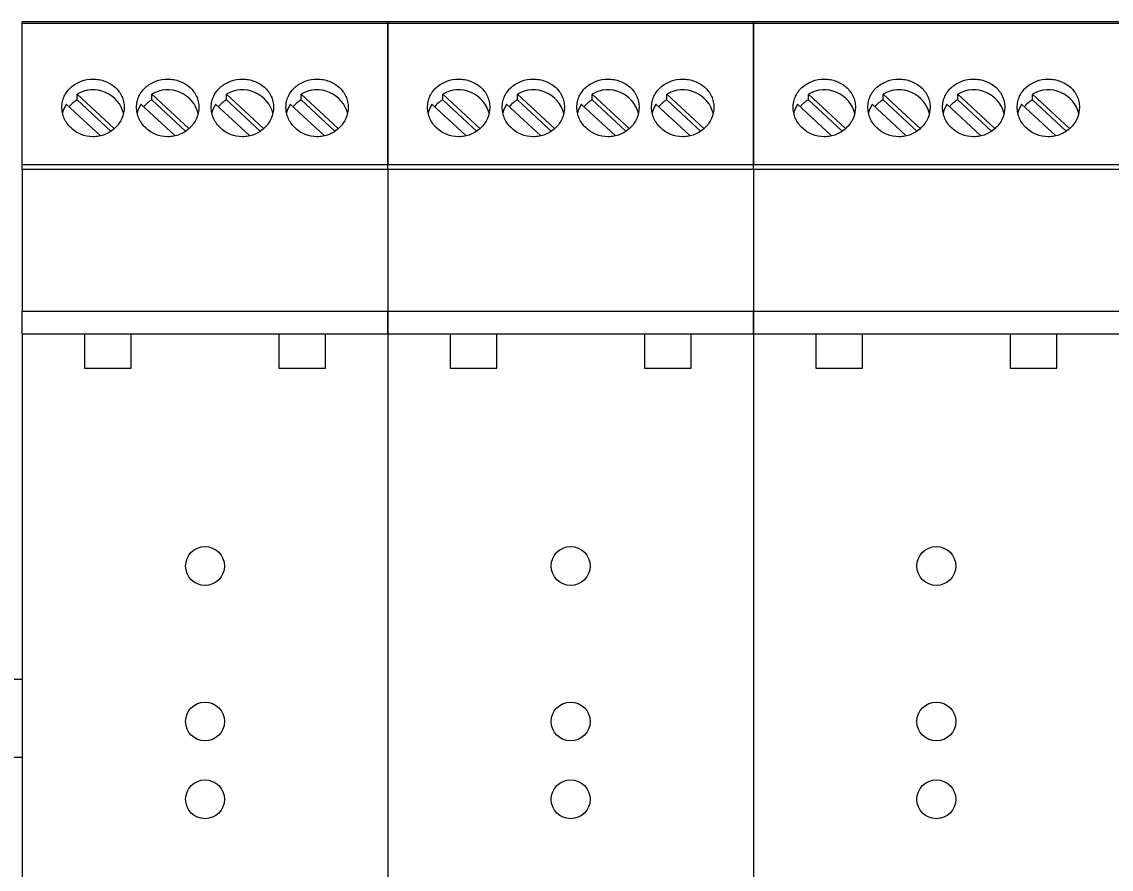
# Model space of a CAD drawing. Header units: millimetres. Extents: x 1359 to 3577, y 1336 to 3557.
# Drawn here: x 3083.8 to 3153.8, y 2989.3 to 3043.8 of the extents above; entities that cross this region are included whole.
import ezdxf

# ---------------------------------------------------------------- set-up
doc = ezdxf.new("R2010")
doc.units = ezdxf.units.MM
doc.layers.add('000-PI-Oprema', color=30, linetype='Continuous', lineweight=5)
doc.layers.add('002-PI-Kabelska kanalica', color=150, linetype='Continuous')

msp = doc.modelspace()

# ---------------------------------------------------------------- linework, layer by layer
at = {"layer": '000-PI-Oprema', "color": 0, "linetype": 'ByBlock', "lineweight": 0}
for p, q in [((3107.345, 3043.843), (3083.845, 3043.843)), ((3083.845, 3043.744), (3083.845, 3043.843)), ((3107.345, 3043.843), (3107.345, 3043.744)), ((3130.845, 3043.843), (3107.345, 3043.843)), ((3107.345, 3043.744), (3107.345, 3043.843)), ((3130.845, 3043.843), (3130.845, 3043.744)), ((3154.345, 3043.843), (3130.845, 3043.843)), ((3130.845, 3043.744), (3130.845, 3043.843)), ((3083.845, 3034.643), (3083.845, 3043.744)), ((3083.845, 3043.744), (3107.345, 3043.744)), ((3107.345, 3043.744), (3107.345, 3034.643)), ((3107.345, 3034.643), (3107.345, 3043.744)), ((3107.345, 3043.744), (3130.845, 3043.744)), ((3130.845, 3043.744), (3130.845, 3034.643)), ((3130.845, 3034.643), (3130.845, 3043.744)), ((3130.845, 3043.744), (3154.345, 3043.744)), ((3087.379, 3038.817), (3087.379, 3039.192)), ((3089.755, 3036.989), (3087.379, 3039.192)), ((3092.179, 3038.817), (3092.179, 3039.192)), ((3094.555, 3036.989), (3092.179, 3039.192)), ((3096.979, 3038.817), (3096.979, 3039.192)), ((3099.355, 3036.989), (3096.979, 3039.192)), ((3101.779, 3038.817), (3101.779, 3039.192)), ((3104.155, 3036.989), (3101.779, 3039.192)), ((3110.879, 3038.817), (3110.879, 3039.192)), ((3113.255, 3036.989), (3110.879, 3039.192)), ((3115.679, 3038.817), (3115.679, 3039.192)), ((3118.055, 3036.989), (3115.679, 3039.192)), ((3120.479, 3038.817), (3120.479, 3039.192)), ((3122.855, 3036.989), (3120.479, 3039.192)), ((3125.279, 3038.817), (3125.279, 3039.192)), ((3127.655, 3036.989), (3125.279, 3039.192)), ((3134.379, 3038.817), (3134.379, 3039.192)), ((3136.755, 3036.989), (3134.379, 3039.192)), ((3139.179, 3038.817), (3139.179, 3039.192)), ((3141.555, 3036.989), (3139.179, 3039.192)), ((3143.979, 3038.817), (3143.979, 3039.192)), ((3146.355, 3036.989), (3143.979, 3039.192)), ((3148.779, 3038.817), (3148.779, 3039.192)), ((3151.155, 3036.989), (3148.779, 3039.192)), ((3086.672, 3038.536), (3088.845, 3036.522)), ((3089.54, 3036.814), (3087.379, 3038.817)), ((3091.472, 3038.536), (3093.645, 3036.522)), ((3094.34, 3036.814), (3092.179, 3038.817)), ((3096.272, 3038.536), (3098.445, 3036.522)), ((3099.14, 3036.814), (3096.979, 3038.817)), ((3101.072, 3038.536), (3103.245, 3036.522)), ((3103.94, 3036.814), (3101.779, 3038.817)), ((3110.172, 3038.536), (3112.345, 3036.522)), ((3113.04, 3036.814), (3110.879, 3038.817)), ((3114.972, 3038.536), (3117.145, 3036.522)), ((3117.84, 3036.814), (3115.679, 3038.817)), ((3119.772, 3038.536), (3121.945, 3036.522)), ((3122.64, 3036.814), (3120.479, 3038.817)), ((3124.572, 3038.536), (3126.745, 3036.522)), ((3127.44, 3036.814), (3125.279, 3038.817)), ((3133.672, 3038.536), (3135.845, 3036.522)), ((3136.54, 3036.814), (3134.379, 3038.817)), ((3138.472, 3038.536), (3140.645, 3036.522)), ((3141.34, 3036.814), (3139.179, 3038.817)), ((3143.272, 3038.536), (3145.445, 3036.522)), ((3146.14, 3036.814), (3143.979, 3038.817)), ((3148.072, 3038.536), (3150.245, 3036.522)), ((3150.94, 3036.814), (3148.779, 3038.817)), ((3107.345, 3034.643), (3083.845, 3034.643)), ((3083.845, 3034.343), (3083.845, 3034.643)), ((3107.345, 3034.343), (3083.845, 3034.343)), ((3083.845, 3034.343), (3083.845, 3025.237)), ((3107.345, 3034.343), (3107.345, 3034.643)), ((3130.845, 3034.643), (3107.345, 3034.643)), ((3107.345, 3034.343), (3107.345, 3034.643)), ((3107.345, 3034.343), (3107.345, 3025.237)), ((3130.845, 3034.343), (3107.345, 3034.343)), ((3107.345, 3034.343), (3107.345, 3025.237)), ((3130.845, 3034.343), (3130.845, 3034.643)), ((3154.345, 3034.643), (3130.845, 3034.643)), ((3130.845, 3034.343), (3130.845, 3034.643)), ((3130.845, 3034.343), (3130.845, 3025.237)), ((3154.345, 3034.343), (3130.845, 3034.343)), ((3130.845, 3034.343), (3130.845, 3025.237)), ((3083.845, 3025.237), (3107.345, 3025.237)), ((3083.845, 3023.769), (3083.845, 3025.237)), ((3107.345, 3025.237), (3107.345, 3023.769)), ((3107.345, 3025.237), (3130.845, 3025.237)), ((3107.345, 3023.769), (3107.345, 3025.237)), ((3130.845, 3025.237), (3130.845, 3023.769)), ((3130.845, 3025.237), (3154.345, 3025.237)), ((3130.845, 3023.769), (3130.845, 3025.237)), ((3083.845, 3023.769), (3083.845, 2944.343)), ((3083.845, 3023.769), (3087.845, 3023.769)), ((3087.845, 3023.769), (3087.845, 3021.569)), ((3087.845, 3023.769), (3090.845, 3023.769)), ((3090.845, 3021.569), (3090.845, 3023.769)), ((3090.845, 3023.769), (3100.345, 3023.769)), ((3100.345, 3023.769), (3100.345, 3021.569)), ((3100.345, 3023.769), (3103.345, 3023.769)), ((3103.345, 3021.569), (3103.345, 3023.769)), ((3103.345, 3023.769), (3107.345, 3023.769)), ((3107.345, 3023.769), (3107.345, 2944.343)), ((3107.345, 3023.769), (3107.345, 2944.343)), ((3107.345, 3023.769), (3111.345, 3023.769)), ((3111.345, 3023.769), (3111.345, 3021.569)), ((3111.345, 3023.769), (3114.345, 3023.769)), ((3114.345, 3021.569), (3114.345, 3023.769)), ((3114.345, 3023.769), (3123.845, 3023.769)), ((3123.845, 3023.769), (3123.845, 3021.569)), ((3123.845, 3023.769), (3126.845, 3023.769)), ((3126.845, 3021.569), (3126.845, 3023.769)), ((3126.845, 3023.769), (3130.845, 3023.769)), ((3130.845, 3023.769), (3130.845, 2944.343)), ((3130.845, 3023.769), (3130.845, 2944.343)), ((3130.845, 3023.769), (3134.845, 3023.769)), ((3134.845, 3023.769), (3134.845, 3021.569)), ((3134.845, 3023.769), (3137.845, 3023.769)), ((3137.845, 3021.569), (3137.845, 3023.769)), ((3137.845, 3023.769), (3147.345, 3023.769)), ((3147.345, 3023.769), (3147.345, 3021.569)), ((3147.345, 3023.769), (3150.345, 3023.769)), ((3150.345, 3021.569), (3150.345, 3023.769)), ((3150.345, 3023.769), (3154.345, 3023.769)), ((3087.845, 3021.569), (3090.845, 3021.569)), ((3100.345, 3021.569), (3103.345, 3021.569)), ((3111.345, 3021.569), (3114.345, 3021.569)), ((3123.845, 3021.569), (3126.845, 3021.569)), ((3134.845, 3021.569), (3137.845, 3021.569)), ((3147.345, 3021.569), (3150.345, 3021.569))]:
    msp.add_line(p, q, dxfattribs=at)
at = {"layer": '000-PI-Oprema', "color": 0, "linetype": 'ByBlock', "lineweight": 0, "flags": 128}
for points in [[(3086.672, 3038.536), (3086.48, 3038.13), (3086.439, 3037.979)], [(3091.472, 3038.536), (3091.28, 3038.13), (3091.239, 3037.979)], [(3096.272, 3038.536), (3096.08, 3038.13), (3096.039, 3037.979)], [(3101.072, 3038.536), (3100.88, 3038.13), (3100.839, 3037.979)], [(3110.172, 3038.536), (3109.98, 3038.13), (3109.939, 3037.979)], [(3114.972, 3038.536), (3114.78, 3038.13), (3114.739, 3037.979)], [(3119.772, 3038.536), (3119.58, 3038.13), (3119.539, 3037.979)], [(3124.572, 3038.536), (3124.38, 3038.13), (3124.339, 3037.979)], [(3133.672, 3038.536), (3133.48, 3038.13), (3133.439, 3037.979)], [(3138.472, 3038.536), (3138.28, 3038.13), (3138.239, 3037.979)], [(3143.272, 3038.536), (3143.08, 3038.13), (3143.039, 3037.979)], [(3148.072, 3038.536), (3147.88, 3038.13), (3147.839, 3037.979)]]:
    msp.add_lwpolyline(points, dxfattribs=at)
at = {"layer": '000-PI-Oprema', "color": 0, "linetype": 'ByBlock', "lineweight": 0, "ltscale": 0.25}
for centre in [(3095.595, 3008.843), (3119.095, 3008.843), (3142.595, 3008.843), (3095.595, 2998.843), (3119.095, 2998.843), (3142.595, 2998.843), (3095.595, 2993.843), (3119.095, 2993.843), (3142.595, 2993.843)]:
    msp.add_circle(centre, 1.25, dxfattribs=at)
at = {"layer": '000-PI-Oprema', "color": 0, "linetype": 'ByBlock', "lineweight": 0}
for centre, radius, start, end in [((3088.398, 3037.444), 2.023, 13.40006, 120.22754), ((3093.198, 3037.444), 2.023, 13.40006, 120.22754), ((3097.998, 3037.444), 2.023, 13.40006, 120.22754), ((3102.798, 3037.444), 2.023, 13.40006, 120.22754), ((3111.898, 3037.444), 2.023, 13.40006, 120.22754), ((3116.698, 3037.444), 2.023, 13.40006, 120.22754), ((3121.498, 3037.444), 2.023, 13.40006, 120.22754), ((3126.298, 3037.444), 2.023, 13.40006, 120.22754), ((3135.398, 3037.444), 2.023, 13.40006, 120.22754), ((3140.198, 3037.444), 2.023, 13.40006, 120.22754), ((3144.998, 3037.444), 2.023, 13.40006, 120.22754), ((3149.798, 3037.444), 2.023, 13.40006, 120.22754), ((3088.317, 3037.092), 1.964, 118.52592, 138.89397), ((3093.117, 3037.092), 1.964, 118.52592, 138.89397), ((3097.917, 3037.092), 1.964, 118.52592, 138.89397), ((3102.717, 3037.092), 1.964, 118.52592, 138.89397), ((3111.817, 3037.092), 1.964, 118.52592, 138.89397), ((3116.617, 3037.092), 1.964, 118.52592, 138.89397), ((3121.417, 3037.092), 1.964, 118.52592, 138.89397), ((3126.217, 3037.092), 1.964, 118.52592, 138.89397), ((3135.317, 3037.092), 1.964, 118.52592, 138.89397), ((3140.117, 3037.092), 1.964, 118.52592, 138.89397), ((3144.917, 3037.092), 1.964, 118.52592, 138.89397), ((3149.717, 3037.092), 1.964, 118.52592, 138.89397)]:
    msp.add_arc(centre, radius, start, end, dxfattribs=at)
for points in [[(3088.395, 3036.448), (3088.527, 3036.448), (3088.657, 3036.461), (3088.913, 3036.51), (3089.04, 3036.547), (3089.282, 3036.644), (3089.397, 3036.703), (3089.615, 3036.843), (3089.717, 3036.924), (3089.994, 3037.188), (3090.143, 3037.4), (3090.342, 3037.854), (3090.395, 3038.1), (3090.395, 3038.463), (3090.382, 3038.586), (3090.331, 3038.822), (3090.293, 3038.936), (3090.193, 3039.157), (3090.131, 3039.263), (3089.986, 3039.459), (3089.903, 3039.55), (3089.717, 3039.718), (3089.616, 3039.792), (3089.399, 3039.921), (3089.282, 3039.977), (3089.04, 3040.066), (3088.916, 3040.1), (3088.659, 3040.145), (3088.526, 3040.157), (3088.135, 3040.157), (3087.871, 3040.111), (3087.39, 3039.934), (3087.167, 3039.801), (3086.89, 3039.553), (3086.806, 3039.46), (3086.66, 3039.264), (3086.599, 3039.16), (3086.498, 3038.939), (3086.459, 3038.823), (3086.408, 3038.588), (3086.395, 3038.468), (3086.395, 3038.223), (3086.408, 3038.101), (3086.459, 3037.862), (3086.497, 3037.743), (3086.597, 3037.514), (3086.658, 3037.406), (3086.803, 3037.199), (3086.888, 3037.101), (3087.164, 3036.836), (3087.387, 3036.693), (3087.868, 3036.5), (3088.131, 3036.448), (3088.395, 3036.448)], [(3093.195, 3036.448), (3093.327, 3036.448), (3093.457, 3036.461), (3093.713, 3036.51), (3093.84, 3036.547), (3094.082, 3036.644), (3094.197, 3036.703), (3094.415, 3036.843), (3094.517, 3036.924), (3094.794, 3037.188), (3094.943, 3037.4), (3095.142, 3037.854), (3095.195, 3038.1), (3095.195, 3038.463), (3095.182, 3038.586), (3095.131, 3038.822), (3095.093, 3038.936), (3094.993, 3039.157), (3094.931, 3039.263), (3094.786, 3039.459), (3094.703, 3039.55), (3094.517, 3039.718), (3094.416, 3039.792), (3094.199, 3039.921), (3094.082, 3039.977), (3093.84, 3040.066), (3093.716, 3040.1), (3093.459, 3040.145), (3093.326, 3040.157), (3092.935, 3040.157), (3092.671, 3040.111), (3092.19, 3039.934), (3091.967, 3039.801), (3091.69, 3039.553), (3091.606, 3039.46), (3091.46, 3039.264), (3091.399, 3039.16), (3091.298, 3038.939), (3091.259, 3038.823), (3091.208, 3038.588), (3091.195, 3038.468), (3091.195, 3038.223), (3091.208, 3038.101), (3091.259, 3037.862), (3091.297, 3037.743), (3091.397, 3037.514), (3091.458, 3037.406), (3091.603, 3037.199), (3091.688, 3037.101), (3091.964, 3036.836), (3092.187, 3036.693), (3092.668, 3036.5), (3092.931, 3036.448), (3093.195, 3036.448)], [(3097.995, 3036.448), (3098.127, 3036.448), (3098.257, 3036.461), (3098.513, 3036.51), (3098.64, 3036.547), (3098.882, 3036.644), (3098.997, 3036.703), (3099.215, 3036.843), (3099.317, 3036.924), (3099.594, 3037.188), (3099.743, 3037.4), (3099.942, 3037.854), (3099.995, 3038.1), (3099.995, 3038.463), (3099.982, 3038.586), (3099.931, 3038.822), (3099.893, 3038.936), (3099.793, 3039.157), (3099.731, 3039.263), (3099.586, 3039.459), (3099.503, 3039.55), (3099.317, 3039.718), (3099.216, 3039.792), (3098.999, 3039.921), (3098.882, 3039.977), (3098.64, 3040.066), (3098.516, 3040.1), (3098.259, 3040.145), (3098.126, 3040.157), (3097.735, 3040.157), (3097.471, 3040.111), (3096.99, 3039.934), (3096.767, 3039.801), (3096.49, 3039.553), (3096.406, 3039.46), (3096.26, 3039.264), (3096.199, 3039.16), (3096.098, 3038.939), (3096.059, 3038.823), (3096.008, 3038.588), (3095.995, 3038.468), (3095.995, 3038.223), (3096.008, 3038.101), (3096.059, 3037.862), (3096.097, 3037.743), (3096.197, 3037.514), (3096.258, 3037.406), (3096.403, 3037.199), (3096.488, 3037.101), (3096.764, 3036.836), (3096.987, 3036.693), (3097.468, 3036.5), (3097.731, 3036.448), (3097.995, 3036.448)], [(3102.795, 3036.448), (3102.927, 3036.448), (3103.057, 3036.461), (3103.313, 3036.51), (3103.44, 3036.547), (3103.682, 3036.644), (3103.797, 3036.703), (3104.015, 3036.843), (3104.117, 3036.924), (3104.394, 3037.188), (3104.543, 3037.4), (3104.742, 3037.854), (3104.795, 3038.1), (3104.795, 3038.463), (3104.782, 3038.586), (3104.731, 3038.822), (3104.693, 3038.936), (3104.593, 3039.157), (3104.531, 3039.263), (3104.386, 3039.459), (3104.303, 3039.55), (3104.117, 3039.718), (3104.016, 3039.792), (3103.799, 3039.921), (3103.682, 3039.977), (3103.44, 3040.066), (3103.316, 3040.1), (3103.059, 3040.145), (3102.926, 3040.157), (3102.535, 3040.157), (3102.271, 3040.111), (3101.79, 3039.934), (3101.567, 3039.801), (3101.29, 3039.553), (3101.206, 3039.46), (3101.06, 3039.264), (3100.999, 3039.16), (3100.898, 3038.939), (3100.859, 3038.823), (3100.808, 3038.588), (3100.795, 3038.468), (3100.795, 3038.223), (3100.808, 3038.101), (3100.859, 3037.862), (3100.897, 3037.743), (3100.997, 3037.514), (3101.058, 3037.406), (3101.203, 3037.199), (3101.288, 3037.101), (3101.564, 3036.836), (3101.787, 3036.693), (3102.268, 3036.5), (3102.531, 3036.448), (3102.795, 3036.448)], [(3111.895, 3036.448), (3112.027, 3036.448), (3112.157, 3036.461), (3112.413, 3036.51), (3112.54, 3036.547), (3112.782, 3036.644), (3112.897, 3036.703), (3113.115, 3036.843), (3113.217, 3036.924), (3113.494, 3037.188), (3113.643, 3037.4), (3113.842, 3037.854), (3113.895, 3038.1), (3113.895, 3038.463), (3113.882, 3038.586), (3113.831, 3038.822), (3113.793, 3038.936), (3113.693, 3039.157), (3113.631, 3039.263), (3113.486, 3039.459), (3113.403, 3039.55), (3113.217, 3039.718), (3113.116, 3039.792), (3112.899, 3039.921), (3112.782, 3039.977), (3112.54, 3040.066), (3112.416, 3040.1), (3112.159, 3040.145), (3112.026, 3040.157), (3111.635, 3040.157), (3111.371, 3040.111), (3110.89, 3039.934), (3110.667, 3039.801), (3110.39, 3039.553), (3110.306, 3039.46), (3110.16, 3039.264), (3110.099, 3039.16), (3109.998, 3038.939), (3109.959, 3038.823), (3109.908, 3038.588), (3109.895, 3038.468), (3109.895, 3038.223), (3109.908, 3038.101), (3109.959, 3037.862), (3109.997, 3037.743), (3110.097, 3037.514), (3110.158, 3037.406), (3110.303, 3037.199), (3110.388, 3037.101), (3110.664, 3036.836), (3110.887, 3036.693), (3111.368, 3036.5), (3111.631, 3036.448), (3111.895, 3036.448)], [(3116.695, 3036.448), (3116.827, 3036.448), (3116.957, 3036.461), (3117.213, 3036.51), (3117.34, 3036.547), (3117.582, 3036.644), (3117.697, 3036.703), (3117.915, 3036.843), (3118.017, 3036.924), (3118.294, 3037.188), (3118.443, 3037.4), (3118.642, 3037.854), (3118.695, 3038.1), (3118.695, 3038.463), (3118.682, 3038.586), (3118.631, 3038.822), (3118.593, 3038.936), (3118.493, 3039.157), (3118.431, 3039.263), (3118.286, 3039.459), (3118.203, 3039.55), (3118.017, 3039.718), (3117.916, 3039.792), (3117.699, 3039.921), (3117.582, 3039.977), (3117.34, 3040.066), (3117.216, 3040.1), (3116.959, 3040.145), (3116.826, 3040.157), (3116.435, 3040.157), (3116.171, 3040.111), (3115.69, 3039.934), (3115.467, 3039.801), (3115.19, 3039.553), (3115.106, 3039.46), (3114.96, 3039.264), (3114.899, 3039.16), (3114.798, 3038.939), (3114.759, 3038.823), (3114.708, 3038.588), (3114.695, 3038.468), (3114.695, 3038.223), (3114.708, 3038.101), (3114.759, 3037.862), (3114.797, 3037.743), (3114.897, 3037.514), (3114.958, 3037.406), (3115.103, 3037.199), (3115.188, 3037.101), (3115.464, 3036.836), (3115.687, 3036.693), (3116.168, 3036.5), (3116.431, 3036.448), (3116.695, 3036.448)], [(3121.495, 3036.448), (3121.627, 3036.448), (3121.757, 3036.461), (3122.013, 3036.51), (3122.14, 3036.547), (3122.382, 3036.644), (3122.497, 3036.703), (3122.715, 3036.843), (3122.817, 3036.924), (3123.094, 3037.188), (3123.243, 3037.4), (3123.442, 3037.854), (3123.495, 3038.1), (3123.495, 3038.463), (3123.482, 3038.586), (3123.431, 3038.822), (3123.393, 3038.936), (3123.293, 3039.157), (3123.231, 3039.263), (3123.086, 3039.459), (3123.003, 3039.55), (3122.817, 3039.718), (3122.716, 3039.792), (3122.499, 3039.921), (3122.382, 3039.977), (3122.14, 3040.066), (3122.016, 3040.1), (3121.759, 3040.145), (3121.626, 3040.157), (3121.235, 3040.157), (3120.971, 3040.111), (3120.49, 3039.934), (3120.267, 3039.801), (3119.99, 3039.553), (3119.906, 3039.46), (3119.76, 3039.264), (3119.699, 3039.16), (3119.598, 3038.939), (3119.559, 3038.823), (3119.508, 3038.588), (3119.495, 3038.468), (3119.495, 3038.223), (3119.508, 3038.101), (3119.559, 3037.862), (3119.597, 3037.743), (3119.697, 3037.514), (3119.758, 3037.406), (3119.903, 3037.199), (3119.988, 3037.101), (3120.264, 3036.836), (3120.487, 3036.693), (3120.968, 3036.5), (3121.231, 3036.448), (3121.495, 3036.448)], [(3126.295, 3036.448), (3126.427, 3036.448), (3126.557, 3036.461), (3126.813, 3036.51), (3126.94, 3036.547), (3127.182, 3036.644), (3127.297, 3036.703), (3127.515, 3036.843), (3127.617, 3036.924), (3127.894, 3037.188), (3128.043, 3037.4), (3128.242, 3037.854), (3128.295, 3038.1), (3128.295, 3038.463), (3128.282, 3038.586), (3128.231, 3038.822), (3128.193, 3038.936), (3128.093, 3039.157), (3128.031, 3039.263), (3127.886, 3039.459), (3127.803, 3039.55), (3127.617, 3039.718), (3127.516, 3039.792), (3127.299, 3039.921), (3127.182, 3039.977), (3126.94, 3040.066), (3126.816, 3040.1), (3126.559, 3040.145), (3126.426, 3040.157), (3126.035, 3040.157), (3125.771, 3040.111), (3125.29, 3039.934), (3125.067, 3039.801), (3124.79, 3039.553), (3124.706, 3039.46), (3124.56, 3039.264), (3124.499, 3039.16), (3124.398, 3038.939), (3124.359, 3038.823), (3124.308, 3038.588), (3124.295, 3038.468), (3124.295, 3038.223), (3124.308, 3038.101), (3124.359, 3037.862), (3124.397, 3037.743), (3124.497, 3037.514), (3124.558, 3037.406), (3124.703, 3037.199), (3124.788, 3037.101), (3125.064, 3036.836), (3125.287, 3036.693), (3125.768, 3036.5), (3126.031, 3036.448), (3126.295, 3036.448)], [(3135.395, 3036.448), (3135.527, 3036.448), (3135.657, 3036.461), (3135.913, 3036.51), (3136.04, 3036.547), (3136.282, 3036.644), (3136.397, 3036.703), (3136.615, 3036.843), (3136.717, 3036.924), (3136.994, 3037.188), (3137.143, 3037.4), (3137.342, 3037.854), (3137.395, 3038.1), (3137.395, 3038.463), (3137.382, 3038.586), (3137.331, 3038.822), (3137.293, 3038.936), (3137.193, 3039.157), (3137.131, 3039.263), (3136.986, 3039.459), (3136.903, 3039.55), (3136.717, 3039.718), (3136.616, 3039.792), (3136.399, 3039.921), (3136.282, 3039.977), (3136.04, 3040.066), (3135.916, 3040.1), (3135.659, 3040.145), (3135.526, 3040.157), (3135.135, 3040.157), (3134.871, 3040.111), (3134.39, 3039.934), (3134.167, 3039.801), (3133.89, 3039.553), (3133.806, 3039.46), (3133.66, 3039.264), (3133.599, 3039.16), (3133.498, 3038.939), (3133.459, 3038.823), (3133.408, 3038.588), (3133.395, 3038.468), (3133.395, 3038.223), (3133.408, 3038.101), (3133.459, 3037.862), (3133.497, 3037.743), (3133.597, 3037.514), (3133.658, 3037.406), (3133.803, 3037.199), (3133.888, 3037.101), (3134.164, 3036.836), (3134.387, 3036.693), (3134.868, 3036.5), (3135.131, 3036.448), (3135.395, 3036.448)], [(3140.195, 3036.448), (3140.327, 3036.448), (3140.457, 3036.461), (3140.713, 3036.51), (3140.84, 3036.547), (3141.082, 3036.644), (3141.197, 3036.703), (3141.415, 3036.843), (3141.517, 3036.924), (3141.794, 3037.188), (3141.943, 3037.4), (3142.142, 3037.854), (3142.195, 3038.1), (3142.195, 3038.463), (3142.182, 3038.586), (3142.131, 3038.822), (3142.093, 3038.936), (3141.993, 3039.157), (3141.931, 3039.263), (3141.786, 3039.459), (3141.703, 3039.55), (3141.517, 3039.718), (3141.416, 3039.792), (3141.199, 3039.921), (3141.082, 3039.977), (3140.84, 3040.066), (3140.716, 3040.1), (3140.459, 3040.145), (3140.326, 3040.157), (3139.935, 3040.157), (3139.671, 3040.111), (3139.19, 3039.934), (3138.967, 3039.801), (3138.69, 3039.553), (3138.606, 3039.46), (3138.46, 3039.264), (3138.399, 3039.16), (3138.298, 3038.939), (3138.259, 3038.823), (3138.208, 3038.588), (3138.195, 3038.468), (3138.195, 3038.223), (3138.208, 3038.101), (3138.259, 3037.862), (3138.297, 3037.743), (3138.397, 3037.514), (3138.458, 3037.406), (3138.603, 3037.199), (3138.688, 3037.101), (3138.964, 3036.836), (3139.187, 3036.693), (3139.668, 3036.5), (3139.931, 3036.448), (3140.195, 3036.448)], [(3144.995, 3036.448), (3145.127, 3036.448), (3145.257, 3036.461), (3145.513, 3036.51), (3145.64, 3036.547), (3145.882, 3036.644), (3145.997, 3036.703), (3146.215, 3036.843), (3146.317, 3036.924), (3146.594, 3037.188), (3146.743, 3037.4), (3146.942, 3037.854), (3146.995, 3038.1), (3146.995, 3038.463), (3146.982, 3038.586), (3146.931, 3038.822), (3146.893, 3038.936), (3146.793, 3039.157), (3146.731, 3039.263), (3146.586, 3039.459), (3146.503, 3039.55), (3146.317, 3039.718), (3146.216, 3039.792), (3145.999, 3039.921), (3145.882, 3039.977), (3145.64, 3040.066), (3145.516, 3040.1), (3145.259, 3040.145), (3145.126, 3040.157), (3144.735, 3040.157), (3144.471, 3040.111), (3143.99, 3039.934), (3143.767, 3039.801), (3143.49, 3039.553), (3143.406, 3039.46), (3143.26, 3039.264), (3143.199, 3039.16), (3143.098, 3038.939), (3143.059, 3038.823), (3143.008, 3038.588), (3142.995, 3038.468), (3142.995, 3038.223), (3143.008, 3038.101), (3143.059, 3037.862), (3143.097, 3037.743), (3143.197, 3037.514), (3143.258, 3037.406), (3143.403, 3037.199), (3143.488, 3037.101), (3143.764, 3036.836), (3143.987, 3036.693), (3144.468, 3036.5), (3144.731, 3036.448), (3144.995, 3036.448)], [(3149.795, 3036.448), (3149.927, 3036.448), (3150.057, 3036.461), (3150.313, 3036.51), (3150.44, 3036.547), (3150.682, 3036.644), (3150.797, 3036.703), (3151.015, 3036.843), (3151.117, 3036.924), (3151.394, 3037.188), (3151.543, 3037.4), (3151.742, 3037.854), (3151.795, 3038.1), (3151.795, 3038.463), (3151.782, 3038.586), (3151.731, 3038.822), (3151.693, 3038.936), (3151.593, 3039.157), (3151.531, 3039.263), (3151.386, 3039.459), (3151.303, 3039.55), (3151.117, 3039.718), (3151.016, 3039.792), (3150.799, 3039.921), (3150.682, 3039.977), (3150.44, 3040.066), (3150.316, 3040.1), (3150.059, 3040.145), (3149.926, 3040.157), (3149.535, 3040.157), (3149.271, 3040.111), (3148.79, 3039.934), (3148.567, 3039.801), (3148.29, 3039.553), (3148.206, 3039.46), (3148.06, 3039.264), (3147.999, 3039.16), (3147.898, 3038.939), (3147.859, 3038.823), (3147.808, 3038.588), (3147.795, 3038.468), (3147.795, 3038.223), (3147.808, 3038.101), (3147.859, 3037.862), (3147.897, 3037.743), (3147.997, 3037.514), (3148.058, 3037.406), (3148.203, 3037.199), (3148.288, 3037.101), (3148.564, 3036.836), (3148.787, 3036.693), (3149.268, 3036.5), (3149.531, 3036.448), (3149.795, 3036.448)]]:
    msp.add_open_spline(points, degree=3, knots=[0, 0, 0, 0, 0.03125, 0.03125, 0.0625, 0.0625, 0.09375, 0.09375, 0.125, 0.125, 0.1875, 0.1875, 0.25, 0.25, 0.28125, 0.28125, 0.3125, 0.3125, 0.34375, 0.34375, 0.375, 0.375, 0.40625, 0.40625, 0.4375, 0.4375, 0.46875, 0.46875, 0.5, 0.5, 0.5625, 0.5625, 0.625, 0.625, 0.65625, 0.65625, 0.6875, 0.6875, 0.71875, 0.71875, 0.75, 0.75, 0.78125, 0.78125, 0.8125, 0.8125, 0.84375, 0.84375, 0.875, 0.875, 0.9375, 0.9375, 1, 1, 1, 1], dxfattribs=at)
at = {"layer": '002-PI-Kabelska kanalica', "color": 0, "linetype": 'ByBlock', "lineweight": 0, "ltscale": 0.25}
for p, q in [((2959.771, 3001.556), (3083.845, 3001.556)), ((2959.771, 2996.556), (3083.845, 2996.556))]:
    msp.add_line(p, q, dxfattribs=at)

doc.saveas('drawing.dxf')
